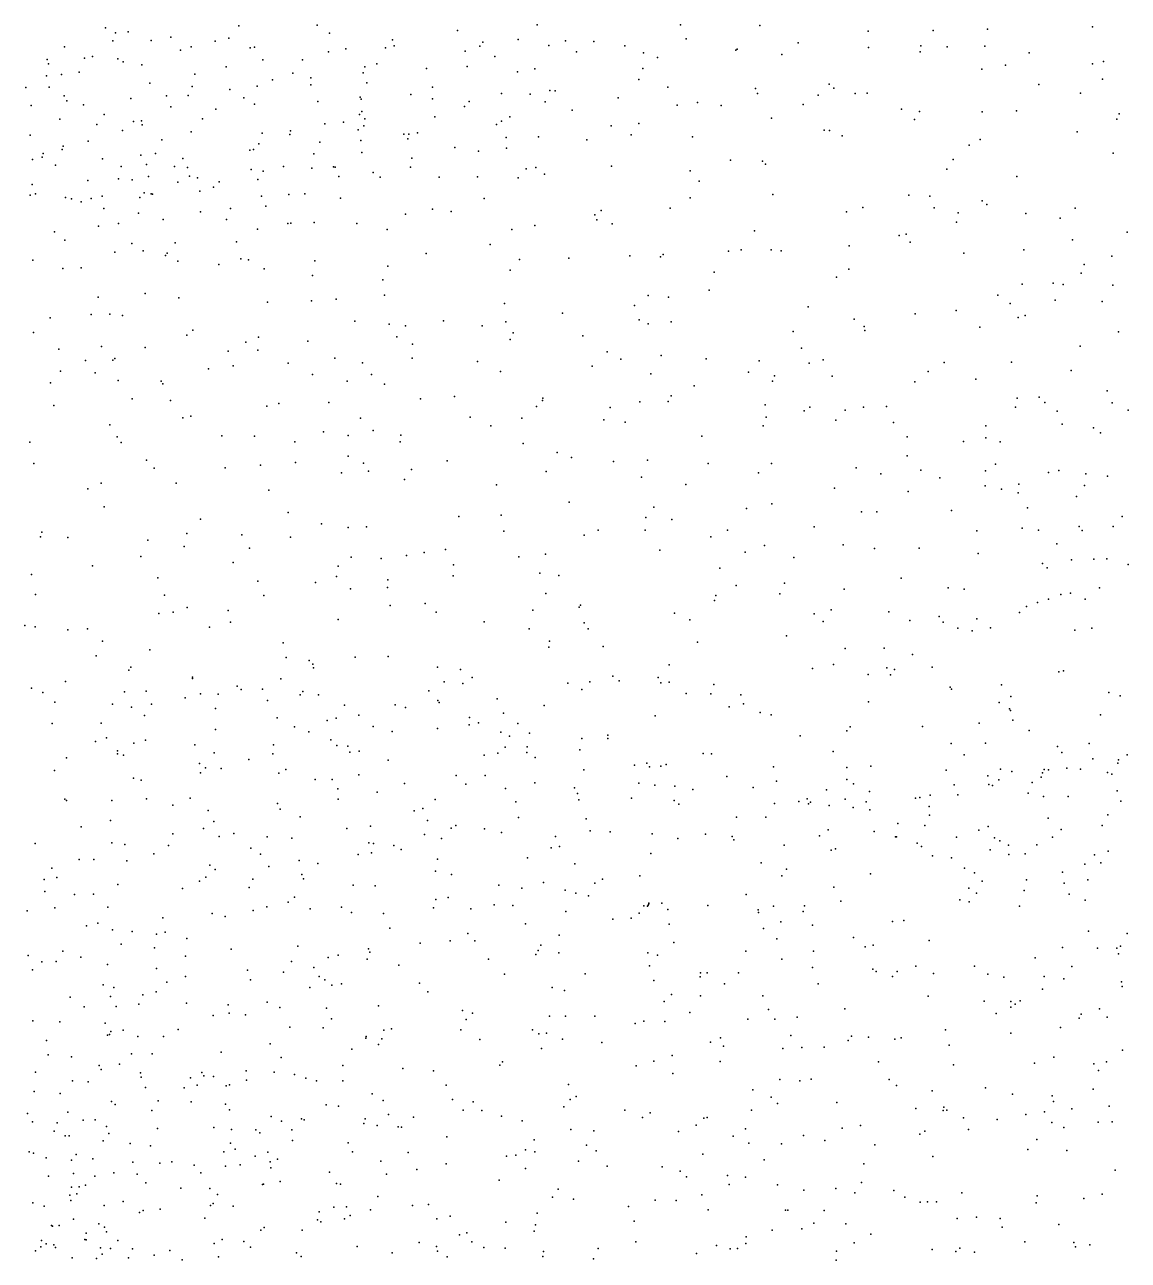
# Model space of a CAD drawing. Header units: metres. Extents: x -25 to 25, y -27.7 to 27.8.
# Drawn here: x 1.358 to 2.906, y 0.014 to 1.746 of the extents above; entities that cross this region are included whole.
import ezdxf

# ---------------------------------------------------------------- set-up
doc = ezdxf.new("R2010")
doc.units = ezdxf.units.M

msp = doc.modelspace()

# ---------------------------------------------------------------- linework, layer by layer
for p in [(1.4717, 1.7413, -12.496), (1.4857, 1.734, -12.9267), (1.5032, 1.7356, -12.3941), (1.6584, 1.7442, -9.0194), (1.7685, 1.745, -11.1941), (1.7856, 1.7338, -13.2919), (1.9651, 1.7377, -8.9888), (2.077, 1.7455, -11.2693), (2.2779, 1.7456, -9.1331), (2.389, 1.7446, -11.5028), (2.541, 1.7367, -9.3087), (2.6323, 1.7376, -0.2832), (2.7083, 1.7393, -13.7142), (2.8555, 1.7425, -13.7123), (1.4139, 1.7146, -12.7103), (1.4818, 1.723, 17.6439), (1.5357, 1.7237, -9.0349), (1.5632, 1.7283, -12.2735), (1.5917, 1.7147, -13.156), (1.6255, 1.7224, -7.1136), (1.6444, 1.7268, -12.1795), (1.8742, 1.7245, -11.9836), (1.8765, 1.7162, -13.3644), (1.9963, 1.7157, -1.5943), (2.0007, 1.721, -11.2864), (2.0503, 1.7248, 27.0959), (2.0933, 1.7167, -11.8273), (2.1166, 1.7232, -8.996), (2.1563, 1.7221, -11.3417), (2.1999, 1.7162, -11.752), (2.2859, 1.7259, -11.7117), (2.4431, 1.7202, -13.6655), (2.6147, 1.716, 17.2236), (2.6517, 1.7144, -7.503), (2.7046, 1.7154, -25.1845), (1.3896, 1.697, -12.5164), (1.4421, 1.6988, -2.6015), (1.4536, 1.7012, -11.2652), (1.4887, 1.6976, -13.0792), (1.5766, 1.7101, -3.6746), (1.6746, 1.7134, -11.2293), (1.6807, 1.7141, -13.2576), (1.7844, 1.7074, -24.4045), (1.8088, 1.7118, -12.0068), (1.864, 1.7133, -11.2543), (1.9761, 1.7086, -11.8937), (2.0175, 1.7009, -13.4544), (2.132, 1.7077, -13.5136), (2.2261, 1.7063, 18.1507), (2.2457, 1.6995, -9.0365), (2.3554, 1.7099, -11.5604), (2.3574, 1.7114, -9.1414), (2.4202, 1.7037, -9.1762), (2.5415, 1.7137, -13.7025), (2.6141, 1.7078, -9.2881), (2.7666, 1.7063, -9.3924), (1.3918, 1.6907, -2.7814), (1.4965, 1.6937, -12.2607), (1.5226, 1.6895, -13.1432), (1.6409, 1.6868, -1.0503), (1.692, 1.6963, -12.073), (1.7478, 1.6964, -11.2583), (1.8351, 1.6868, -8.9305), (1.8519, 1.6906, -2.1432), (1.9219, 1.6841, -0.3047), (1.9789, 1.6872, -8.9355), (2.0495, 1.6796, -4.0022), (2.0734, 1.684, -11.3705), (2.2249, 1.6842, -11.4652), (2.7002, 1.6835, -9.3068), (2.7334, 1.6887, 26.5865), (2.8556, 1.6907, -9.4178), (2.8712, 1.6942, -6.8097), (1.3891, 1.6739, -12.919), (1.41, 1.6757, -9.0301), (1.4349, 1.679, -12.3177), (1.5337, 1.6635, -8.9792), (1.5967, 1.6765, -20.8061), (1.7059, 1.6684, -12.0095), (1.7342, 1.6777, -3.8902), (1.7594, 1.6712, -8.9249), (1.8327, 1.6783, -11.9435), (1.8381, 1.6643, -13.4209), (2.2193, 1.6688, -13.6051), (2.4862, 1.6625, 18.1019), (2.8694, 1.6695, -6.1715), (1.3601, 1.6577, -12.3827), (1.3925, 1.6582, -12.9922), (1.4136, 1.6461, -13.0867), (1.5571, 1.6459, -11.3213), (1.5876, 1.6463, -13.3148), (1.5933, 1.6592, -22.1321), (1.646, 1.6546, -0.5302), (1.6841, 1.6597, -13.558), (1.7593, 1.6614, -22.3618), (1.8997, 1.6476, -11.3698), (1.9299, 1.6579, -11.8517), (2.0268, 1.6494, -13.5306), (2.0669, 1.6484, -8.9068), (2.0945, 1.6535, -11.4479), (2.1022, 1.653, -13.5512), (2.2599, 1.6582, -11.5896), (2.3829, 1.6564, -0.2084), (2.386, 1.6492, -13.6804), (2.4708, 1.6469, -9.1304), (2.4927, 1.6566, -13.7112), (2.5227, 1.6491, -13.7777), (2.5397, 1.6495, -9.1645), (2.7804, 1.662, -9.324), (2.8386, 1.6499, -13.748), (1.3672, 1.6323, -12.2875), (1.4176, 1.6391, 18.3765), (1.4409, 1.6333, -12.1952), (1.5072, 1.642, -12.1468), (1.5632, 1.6305, -12.0741), (1.6658, 1.6433, -8.9161), (1.6805, 1.6341, -11.3374), (1.7694, 1.6382, -13.433), (1.8289, 1.6441, -20.9174), (1.8301, 1.6411, -7.1908), (1.9303, 1.6416, -13.4939), (1.9748, 1.6311, -11.7769), (1.9816, 1.638, -11.4282), (2.0882, 1.6374, -11.6934), (2.1903, 1.6432, -8.9433), (2.273, 1.633, -8.9709), (2.3017, 1.6365, 17.3071), (2.3349, 1.6325, -3.9748), (2.45, 1.6336, 17.2447), (1.4074, 1.6131, -13.1569), (1.4697, 1.62, -11.3602), (1.5219, 1.6107, -13.3224), (1.6077, 1.6135, -21.5453), (1.6265, 1.6273, -12.0104), (1.8279, 1.6198, -0.4544), (1.8312, 1.6238, -8.8638), (1.8353, 1.6136, -11.4086), (1.9336, 1.6167, 17.4723), (2.0268, 1.6103, -8.8589), (2.0386, 1.6164, -22.7727), (2.126, 1.6259, -11.5294), (2.4054, 1.6147, -9.0357), (2.5878, 1.6272, -13.7402), (2.606, 1.6127, -7.3222), (2.6128, 1.6238, -6.791), (2.7011, 1.6233, -7.7445), (2.7491, 1.6249, -9.24), (2.8899, 1.6132, -9.3149), (2.893, 1.6207, -0.9562), (1.4593, 1.6059, -0.747), (1.4953, 1.5972, -3.7649), (1.5107, 1.6099, 27.5416), (1.5228, 1.6055, -8.9329), (1.5916, 1.5953, -8.8959), (1.6912, 1.5935, 27.4452), (1.7312, 1.5969, -11.4045), (1.7792, 1.6066, -21.1961), (1.8054, 1.6088, -1.3135), (1.8258, 1.5984, 27.3576), (1.8338, 1.6039, -13.5101), (1.909, 1.594, -13.5722), (2.02, 1.6058, -11.6936), (2.1808, 1.6039, 26.8846), (2.2196, 1.6071, -13.6427), (2.4792, 1.5976, -7.155), (2.487, 1.5975, -9.0742), (2.8343, 1.5956, -9.2539), (1.3661, 1.591, -12.195), (1.4471, 1.5825, -11.4205), (1.5505, 1.5842, -13.392), (1.6866, 1.5787, -13.4985), (1.7302, 1.5919, -8.8506), (1.7722, 1.5811, -11.8452), (1.8297, 1.5832, -1.9224), (1.8898, 1.5922, -1.7324), (1.8955, 1.5856, 18.2686), (1.8969, 1.592, -8.8201), (2.0336, 1.5876, -11.5589), (2.0788, 1.5883, -24.7555), (2.1466, 1.5841, -8.8585), (2.2086, 1.5911, -8.8952), (2.2948, 1.5885, -7.1988), (2.5047, 1.59, -20.6161), (2.6827, 1.577, -9.1495), (2.6982, 1.5848, -6.5376), (1.3827, 1.56, -13.2478), (1.3842, 1.5649, -11.4702), (1.411, 1.5709, -2.3706), (1.4121, 1.5755, -8.9487), (1.5213, 1.563, -11.4441), (1.5417, 1.5652, -11.988), (1.6738, 1.5697, -11.4379), (1.679, 1.5705, -11.8833), (1.7635, 1.5647, -11.4741), (1.8311, 1.5667, -11.7734), (1.9013, 1.5586, -11.6683), (1.9613, 1.5736, -11.542), (1.9947, 1.5684, -11.6295), (2.0339, 1.5726, -7.24), (2.8847, 1.5655, -13.7866), (1.3692, 1.5568, -12.1247), (1.4014, 1.5487, -12.0626), (1.4676, 1.5575, -13.3817), (1.4936, 1.5468, -8.8996), (1.5292, 1.5496, -7.2077), (1.5683, 1.5469, -11.4973), (1.5799, 1.5579, -2.1361), (1.5866, 1.5455, -11.9048), (1.6757, 1.5427, -11.5157), (1.721, 1.5467, -13.5546), (1.761, 1.5446, -11.758), (1.7913, 1.5466, -13.5729), (1.7936, 1.5462, -11.5398), (1.8993, 1.5462, -11.5759), (2.0616, 1.5438, -13.6328), (2.0749, 1.5455, -20.6712), (2.1813, 1.5475, -13.6597), (2.3481, 1.556, 18.0995), (2.3927, 1.5542, -13.7221), (2.397, 1.5504, 26.6234), (2.6514, 1.5431, -0.4082), (2.6603, 1.5568, -3.8087), (1.4469, 1.5273, -2.2124), (1.49, 1.5296, -11.534), (1.5089, 1.5281, -11.8885), (1.5319, 1.5327, -13.5089), (1.5729, 1.5248, -11.8326), (1.5894, 1.5335, -20.5846), (1.6006, 1.5312, -0.7155), (1.6308, 1.5253, -11.7736), (1.6852, 1.5288, -11.7118), (1.6929, 1.5404, -11.8105), (1.7989, 1.5329, -11.6272), (1.8467, 1.5384, -8.7779), (1.8569, 1.5319, -13.6097), (1.9397, 1.5319, -13.6115), (1.993, 1.5323, -21.0395), (2.0502, 1.531, 18.1822), (2.0871, 1.536, -8.7925), (2.2916, 1.541, -8.8833), (2.3041, 1.5263, -0.3659), (2.7494, 1.5327, -13.8044), (1.3658, 1.5069, -11.9336), (1.369, 1.5216, -13.3575), (1.3733, 1.5088, -8.9313), (1.5258, 1.5101, -3.9282), (1.5355, 1.5088, -11.7714), (1.5376, 1.5081, -11.6814), (1.6038, 1.5122, -11.6552), (1.623, 1.518, -8.8281), (1.7285, 1.5078, -1.8283), (1.7509, 1.5086, -8.7695), (2.4073, 1.5077, -8.9258), (2.5979, 1.5069, -7.055), (1.4156, 1.5033, -13.4758), (1.4241, 1.5015, -0.8698), (1.4377, 1.4972, -11.7603), (1.4516, 1.502, -11.8313), (1.4667, 1.5052, -11.6137), (1.5197, 1.5036, 17.7322), (1.6903, 1.5055, -1.3901), (1.6964, 1.4912, -23.56), (1.8009, 1.5023, -0.5908), (2.0025, 1.5022, -13.6434), (2.2915, 1.5032, -13.7075), (2.5334, 1.4893, 18.0951), (2.6274, 1.5054, -20.7716), (2.7007, 1.4987, -25.1366), (2.7076, 1.4938, -7.9266), (1.4691, 1.4881, -13.5683), (1.5178, 1.4815, -1.2643), (1.5523, 1.4727, -13.633), (1.6048, 1.4835, -1.9659), (1.6411, 1.4728, -21.7684), (1.6469, 1.4879, -13.6515), (1.8921, 1.4802, 27.2335), (1.9301, 1.4869, -22.3495), (1.9562, 1.4838, -8.7264), (2.1578, 1.4792, -13.7519), (2.1606, 1.472, -0.4535), (2.1668, 1.4854, -20.4877), (2.2635, 1.4885, -8.8215), (2.5108, 1.4832, -13.7799), (2.6336, 1.4888, -13.9759), (2.6671, 1.4821, -9.049), (2.7621, 1.4809, -8.2093), (2.8104, 1.4746, -9.1248), (2.8314, 1.4885, -13.8129), (1.4, 1.4555, 18.1074), (1.4618, 1.4634, -2.0265), (1.49, 1.4668, -8.8512), (1.6848, 1.4591, -8.7398), (1.7271, 1.467, 18.2485), (1.7315, 1.4673, -13.709), (1.7643, 1.4684, -4.1101), (1.8238, 1.4671, -13.6964), (1.8666, 1.4586, -8.7045), (2.0414, 1.4584, -22.9685), (2.0736, 1.464, 26.9671), (2.182, 1.4667, -13.7005), (2.3817, 1.4567, 17.2434), (2.6649, 1.4688, -20.2753), (2.9044, 1.4551, -13.8149), (1.4146, 1.4439, 17.9353), (1.5086, 1.4392, -1.418), (1.5693, 1.4399, -8.7965), (1.6554, 1.4415, -7.2834), (2.0109, 1.4375, -0.5309), (2.5846, 1.4503, 17.1688), (2.5943, 1.4522, -8.983), (2.5997, 1.4409, -13.8043), (2.8277, 1.4443, 26.5163), (1.4849, 1.4267, -13.6887), (1.5243, 1.4287, -4.0969), (1.5556, 1.4221, -1.5763), (1.5582, 1.4255, -0.8295), (1.9211, 1.4251, -4.1121), (2.2068, 1.4219, 17.3259), (2.2498, 1.4204, -8.7546), (2.2536, 1.4237, -13.7343), (2.345, 1.4281, -8.808), (2.363, 1.4299, -24.9316), (2.4048, 1.4299, -8.8547), (2.419, 1.4289, -0.4876), (2.5142, 1.4358, -8.9255), (2.675, 1.4253, -9.0036), (2.7591, 1.4302, -9.0528), (2.8828, 1.4212, -9.1127), (1.3698, 1.4156, -1.8686), (1.412, 1.4039, -13.661), (1.4374, 1.4048, -8.8407), (1.5732, 1.4142, -13.7511), (1.6305, 1.4097, -8.7309), (1.6612, 1.4173, -13.7757), (1.672, 1.4162, 27.3928), (1.6943, 1.4036, -8.6874), (1.765, 1.4145, -8.684), (1.8675, 1.407, -7.3503), (2.0521, 1.4165, -8.6796), (2.1211, 1.4183, -8.6923), (2.5137, 1.403, -3.8783), (2.844, 1.4097, -3.6762), (1.762, 1.3943, -24.2525), (1.8603, 1.3883, -13.8001), (2.039, 1.4014, -13.7469), (2.3251, 1.3986, -3.9784), (2.4966, 1.3917, -7.3777), (2.8399, 1.3975, -13.8314), (1.527, 1.3688, -8.7609), (2.3181, 1.3737, 18.1062), (2.7569, 1.3818, -6.4789), (2.8005, 1.3832, 18.1722), (2.8145, 1.3817, -0.8285), (2.8843, 1.3804, -6.2561), (1.4611, 1.3638, 12.481), (1.5743, 1.363, -13.8122), (1.6986, 1.3567, -13.8545), (1.7604, 1.3587, -8.636), (1.7952, 1.3608, -13.8377), (1.8628, 1.3665, -22.1427), (2.0311, 1.3551, -21.2065), (2.2133, 1.3519, -8.676), (2.2324, 1.3663, -0.5602), (2.2612, 1.3638, -22.5021), (2.7229, 1.3664, -13.836), (2.7402, 1.3547, -8.9772), (2.8033, 1.3595, -9.0184), (2.8692, 1.3578, -19.664), (1.3939, 1.3348, -8.8253), (1.4515, 1.3393, -7.2663), (1.4775, 1.3401, -13.8051), (1.4954, 1.3382, 18.0462), (2.1126, 1.3413, -8.6243), (2.4569, 1.3503, -13.8033), (2.607, 1.3402, -8.8923), (2.6642, 1.3449, -6.8943), (2.7515, 1.3353, 26.4191), (2.761, 1.3379, 17.1238), (1.5939, 1.3175, -8.6823), (1.821, 1.3301, 18.1859), (1.8692, 1.326, -24.4359), (1.8921, 1.3234, -23.3354), (1.9454, 1.3308, -8.5981), (2, 1.3238, -7.4242), (2.0329, 1.3294, -8.6082), (2.2201, 1.3321, -7.4324), (2.2327, 1.3262, -22.82), (2.265, 1.3291, -13.7792), (2.5212, 1.3328, -20.1256), (2.5355, 1.3226, -13.8229), (2.5363, 1.3173, -8.8422), (2.6974, 1.3216, -7.7875), (1.3706, 1.3143, -13.749), (1.5855, 1.3107, -13.8607), (1.6682, 1.3008, -13.8941), (1.6863, 1.3078, -8.6202), (1.7553, 1.3021, -13.8851), (1.8803, 1.3081, -8.5848), (2.039, 1.3044, -13.9219), (2.0432, 1.3137, -13.8129), (2.1409, 1.3095, -13.7864), (2.4359, 1.3157, 26.4589), (2.8919, 1.3153, -13.8443), (1.4064, 1.291, 12.2398), (1.466, 1.2946, -0.9572), (1.527, 1.2931, 12.7033), (1.6436, 1.2879, 12.1024), (1.6854, 1.2894, 17.6927), (1.9022, 1.2981, 17.5448), (2.1749, 1.2873, 26.7224), (2.2509, 1.2821, -8.6547), (2.4474, 1.2925, -0.7051), (2.8385, 1.2951, 15.2096), (1.4436, 1.2751, 12.9492), (1.4819, 1.2754, -8.729), (1.4849, 1.2777, -13.8568), (1.6504, 1.2677, -20.4254), (1.7279, 1.2714, -23.9798), (1.7934, 1.2783, 12.2882), (1.8318, 1.2718, 12.0421), (1.9015, 1.2781, -20.3673), (1.9932, 1.2737, -0.6863), (2.154, 1.2673, -23.0184), (2.1942, 1.2769, -24.7875), (2.3141, 1.2772, -20.1513), (2.3884, 1.2744, -8.7227), (2.4584, 1.2711, -8.7689), (2.4778, 1.2758, -13.8131), (2.6477, 1.2721, -19.824), (2.742, 1.2729, -8.9278), (1.4083, 1.2603, -8.7872), (1.4573, 1.2576, 12.0737), (1.4893, 1.2469, -4.302), (1.6161, 1.2634, -0.8654), (1.7619, 1.2556, -13.8447), (1.8446, 1.2552, -4.1606), (2.0254, 1.2594, -22.0628), (2.2364, 1.2562, -3.9869), (2.3734, 1.2588, -13.7995), (2.4095, 1.2535, -14.4289), (2.4905, 1.253, -7.5352), (2.6253, 1.2597, -8.8556), (2.6919, 1.2488, -13.8448), (2.8259, 1.2608, -13.8529), (1.3946, 1.2437, -13.8246), (1.5495, 1.246, -8.6673), (1.5522, 1.2422, -13.9044), (1.8107, 1.2463, -23.5785), (1.8628, 1.2419, -8.5466), (2.2972, 1.2396, 17.3066), (2.4069, 1.246, -22.6167), (2.6063, 1.2453, -14.6069), (2.8761, 1.2323, 17.0713), (1.3993, 1.2121, -20.4477), (1.509, 1.2214, 27.325), (1.5629, 1.2188, 17.8621), (1.7146, 1.215, -8.5616), (1.7846, 1.2162, -13.9415), (1.9133, 1.2213, 12.1924), (1.9609, 1.2246, -13.8909), (2.0844, 1.2188, -13.8523), (2.085, 1.2222, -4.0707), (2.221, 1.2173, -7.5358), (2.2608, 1.2176, -0.7643), (2.2648, 1.2253, 18.1331), (2.3968, 1.213, -22.1803), (2.7499, 1.2224, -6.6858), (2.7808, 1.2235, -7.5431), (2.7886, 1.2164, -8.2421), (2.883, 1.2158, -13.8582), (1.5801, 1.1948, -8.6194), (1.5913, 1.1972, -13.9515), (1.6978, 1.2111, 12.5074), (1.9828, 1.1954, -21.5402), (2.0759, 1.2106, -8.5451), (2.1794, 1.2093, -13.8299), (2.3979, 1.1956, -8.6855), (2.4512, 1.2047, 17.2253), (2.4592, 1.2098, 18.1217), (2.5087, 1.2054, -0.9149), (2.5347, 1.2096, -24.9474), (2.5666, 1.2105, -8.804), (2.7474, 1.2095, -8.893), (2.8062, 1.2041, -20.7796), (2.9054, 1.2055, 26.4214), (1.4776, 1.1851, -8.6766), (1.8293, 1.1941, -0.778), (2.0121, 1.1833, -8.5179), (2.0555, 1.1944, -24.6491), (2.1704, 1.1921, -14.2615), (2.2002, 1.1886, -8.5837), (2.3938, 1.1833, -3.8688), (2.4955, 1.1915, -13.8227), (2.5766, 1.188, -3.766), (2.7059, 1.1835, 17.1348), (2.8131, 1.1858, -13.8579), (2.8569, 1.1809, -8.9339), (1.3656, 1.1607, -1.009), (1.4879, 1.1681, -13.9447), (1.6347, 1.1696, -8.5734), (1.6805, 1.1691, -13.9945), (1.7371, 1.1612, -8.5227), (1.7774, 1.1753, 27.1075), (1.8121, 1.1699, 17.6159), (1.847, 1.1769, -8.5089), (1.8847, 1.1611, -7.5156), (1.8859, 1.1706, -13.952), (2.3076, 1.1691, -8.6197), (2.5956, 1.1679, -22.4513), (2.6747, 1.1614, -1.0854), (2.7059, 1.1667, -7.043), (2.7261, 1.1612, -13.8544), (2.8666, 1.1735, 15.0404), (1.4936, 1.1599, 11.872), (2.0572, 1.1586, -7.5627), (2.1051, 1.1462, -13.8857), (1.3709, 1.1308, 27.2804), (1.5293, 1.1353, -8.6164), (1.6888, 1.1283, 18.0297), (1.7378, 1.1323, -4.2489), (1.8117, 1.141, -24.1499), (1.8335, 1.1313, 18.1125), (1.9506, 1.1343, -13.9502), (2.1249, 1.1392, 18.1579), (2.1841, 1.1335, -8.5404), (2.2315, 1.1355, -13.8552), (2.3165, 1.1307, -13.8318), (2.4055, 1.1305, -22.833), (2.5955, 1.1415, -22.1069), (2.7197, 1.1298, -8.8372), (1.5398, 1.1241, -0.9492), (1.6393, 1.1247, 27.1735), (1.8025, 1.1174, -14.0005), (1.8402, 1.12, -13.9978), (1.8908, 1.1082, -13.9837), (1.9007, 1.1225, 12.3474), (2.0897, 1.1197, -8.4959), (2.2232, 1.1116, 26.5312), (2.3873, 1.1178, -21.8613), (2.5243, 1.1245, -19.7194), (2.5587, 1.116, -21.2439), (2.6147, 1.1213, -13.847), (2.6417, 1.1107, -8.7971), (2.7055, 1.1206, -7.5912), (2.7939, 1.1181, -13.8652), (2.8082, 1.1209, 26.3332), (2.8464, 1.1161, -1.3304), (2.8765, 1.1128, -13.8695), (1.4468, 1.0954, -8.6671), (1.4653, 1.1033, 12.9685), (1.5707, 1.103, -13.999), (1.7004, 1.0932, -8.5043), (2.0199, 1.1006, -8.4804), (2.2854, 1.1011, -21.6148), (2.4938, 1.0961, -8.6975), (2.5971, 1.0913, -7.725), (2.7049, 1.0992, -7.3408), (2.7278, 1.0945, -7.8746), (2.7524, 1.1019, 15.2636), (2.8445, 1.1, -8.884), (2.1216, 1.0765, -13.897), (2.4061, 1.0743, -13.8327), (2.7512, 1.0896, -25.0159), (2.833, 1.0845, -8.791), (1.4696, 1.0701, -13.9848), (1.7278, 1.0619, -14.0325), (1.9671, 1.0566, -8.4623), (2.0266, 1.0583, 26.7142), (2.2403, 1.0696, -14.483), (2.3704, 1.0677, -1.0424), (2.5317, 1.0628, 18.1574), (2.5531, 1.0631, -8.7223), (2.658, 1.0649, -1.2714), (2.7644, 1.0685, -7.7344), (1.6048, 1.0525, -8.5507), (1.7744, 1.0462, 26.9629), (1.8121, 1.0409, -8.471), (1.8376, 1.0418, -14.0154), (2.2292, 1.0551, -13.8616), (2.2658, 1.0523, 18.1723), (2.4653, 1.0419, -8.6621), (2.7571, 1.0403, -8.8297), (2.8367, 1.0423, -8.429), (2.8846, 1.0423, -22.0858), (2.8971, 1.0562, 17.0107), (1.3806, 1.028, 27.1442), (1.3821, 1.0345, -13.9455), (1.4186, 1.0269, -8.6813), (1.5311, 1.0233, -8.5909), (1.5858, 1.0324, 12.779), (1.6626, 1.0306, -0.9158), (1.7308, 1.0274, 12.5589), (2.03, 1.036, -14.2973), (2.1428, 1.0302, -8.4918), (2.1622, 1.0375, -0.9577), (2.2284, 1.0371, -3.812), (2.3205, 1.028, -23.1265), (2.3439, 1.0371, -13.8336), (2.6934, 1.0365, -21.7823), (2.7798, 1.0374, -8.5763), (2.8411, 1.0369, -14.2934), (1.582, 1.0144, 27.0703), (1.6735, 1.0121, 17.8231), (1.9186, 1.0061, 17.5798), (1.9485, 1.01, 11.9613), (2.2488, 1.0091, -8.5401), (2.3687, 1.0064, -19.8756), (2.3958, 1.0159, -8.6193), (2.506, 1.0169, -13.8398), (2.55, 1.0115, 17.1893), (2.6127, 1.0122, -13.8571), (2.6953, 1.0047, -8.7893), (2.8057, 1.018, -9.0316), (1.4535, 0.9875, -14.0025), (1.521, 1.0006, -4.4154), (1.6504, 0.9919, -8.5061), (1.8162, 0.9996, -7.6192), (1.8581, 0.9974, -23.9175), (1.8938, 1.0017, 26.7946), (1.9598, 0.9886, -13.9849), (2.051, 0.9998, -3.8619), (2.0884, 1.0035, -7.7281), (2.437, 0.9991, -1.2066), (2.7853, 0.9904, 15.0917), (2.826, 0.9959, -8.8416), (2.8573, 0.9965, -3.6235), (2.8755, 0.9969, 26.2548), (2.9058, 0.9893, -8.8664), (1.3678, 0.975, -4.5779), (1.5452, 0.9704, -20.4108), (1.7955, 0.9724, 18.0547), (1.798, 0.9866, 11.8707), (1.9591, 0.9734, -8.4447), (2.0806, 0.9771, 26.5565), (2.1071, 0.9736, 17.4676), (2.3331, 0.9842, -8.5824), (2.5871, 0.9701, 26.1827), (2.7921, 0.9844, -8.0953), (1.6853, 0.9656, -4.2672), (1.7662, 0.9639, -14.0512), (1.8153, 0.9551, -4.0738), (1.8672, 0.9569, 12.4501), (1.8674, 0.9676, -14.0311), (2.3561, 0.9595, 17.3121), (2.4238, 0.9629, 26.209), (2.5073, 0.9548, -24.8399), (2.6533, 0.9563, -1.4771), (2.6756, 0.9545, -8.7705), (2.8653, 0.9566, -22.6277), (1.3733, 0.9471, 11.6982), (1.5542, 0.9461, -8.5575), (1.6934, 0.9457, -8.4691), (2.0891, 0.9485, -20.1681), (2.3257, 0.9388, -13.8419), (2.3275, 0.9458, -7.8901), (2.4171, 0.9479, -8.6156), (2.7785, 0.9358, -8.1951), (2.7938, 0.9404, -7.9212), (2.8111, 0.9473, 18.2185), (2.8247, 0.9489, 15.4985), (2.8452, 0.9407, -6.9069), (1.5463, 0.9204, -14.0508), (1.5665, 0.9224, 11.7659), (1.5863, 0.9289, -7.5416), (1.6436, 0.9247, 26.8982), (1.8709, 0.9318, -8.4356), (1.92, 0.9343, -0.9184), (1.9353, 0.9223, -14.0186), (2.0706, 0.925, 12.0087), (2.1357, 0.9292, -8.4646), (2.1375, 0.9322, -3.7338), (2.2695, 0.9211, -1.1886), (2.4654, 0.9201, -1.397), (2.489, 0.9255, -8.6446), (2.57, 0.9229, -13.8502), (2.7531, 0.922, -13.8923), (2.763, 0.9301, -8.8034), (1.3583, 0.9035, -13.9652), (1.3732, 0.902, 23.4195), (1.6173, 0.9014, -8.5113), (1.6471, 0.9082, -14.0682), (1.7979, 0.9119, -8.4456), (2.0024, 0.9088, -23.6207), (2.1426, 0.9072, 26.3928), (2.2909, 0.9116, -3.647), (2.4778, 0.9095, -7.9785), (2.5993, 0.9105, -3.6331), (2.6404, 0.9163, -8.0478), (2.6462, 0.9084, -8.7264), (2.6933, 0.9131, 15.2175), (1.419, 0.8977, 23.1719), (1.4462, 0.8991, -13.9909), (2.0655, 0.8988, -8.4486), (2.1485, 0.8988, -23.4385), (2.4264, 0.8893, -14.345), (2.6669, 0.9001, -8.3313), (2.687, 0.896, -14.2688), (2.7127, 0.9003, -8.7636), (2.831, 0.8971, -20.9763), (2.8548, 0.9, -13.9139), (1.4673, 0.8819, -14.0298), (1.5336, 0.8694, -8.5681), (1.7205, 0.8796, -14.0661), (2.0934, 0.8731, -13.9326), (2.094, 0.8817, -1.0661), (2.1696, 0.8744, -7.933), (2.3019, 0.8804, -8.5476), (2.5086, 0.8715, -13.8488), (2.5634, 0.8717, -8.6729), (1.4583, 0.8612, -8.6217), (1.7251, 0.8588, -0.9572), (1.7574, 0.8548, 17.9172), (1.7621, 0.8497, 12.5802), (1.8217, 0.8593, 26.6924), (1.8681, 0.8604, -8.4374), (2.262, 0.8486, -13.8636), (2.4926, 0.8491, -8.6394), (2.6032, 0.8632, -8.6262), (1.5044, 0.8412, 26.8428), (1.507, 0.8455, -4.4732), (1.5935, 0.8312, -14.0498), (1.7633, 0.8442, -8.4563), (1.9371, 0.8452, 11.922), (1.9695, 0.8422, -8.4408), (2.1831, 0.8327, 17.4116), (2.4632, 0.8436, -23.2214), (2.5412, 0.835, -8.1707), (2.5673, 0.8445, 18.2202), (2.5724, 0.8347, 17.165), (2.578, 0.8419, -13.8592), (2.6306, 0.8451, -1.7533), (2.8082, 0.8387, 14.9582), (2.8149, 0.8402, -7.14), (1.3677, 0.8159, -7.3746), (1.4153, 0.8251, -13.992), (1.5937, 0.8296, -8.532), (1.6564, 0.8186, -8.4927), (1.6617, 0.8141, 26.7367), (1.6917, 0.8145, 18.9828), (1.7176, 0.8288, -4.0601), (1.9464, 0.8249, 12.4342), (1.9727, 0.8225, -7.88), (1.9858, 0.8306, -13.9802), (2.1198, 0.823, 12.1279), (2.1393, 0.8142, 26.253), (2.1506, 0.8247, 12.2872), (2.1919, 0.8262, -13.8898), (2.2466, 0.8307, -1.3638), (2.2502, 0.8235, -8.5246), (2.262, 0.8244, -19.9657), (2.3247, 0.8212, -13.8366), (2.6558, 0.8173, -8.7034), (2.6578, 0.8144, -13.8802), (2.7282, 0.8205, -8.7477), (1.3837, 0.81, 23.5565), (1.4983, 0.8105, 11.6764), (1.5286, 0.8115, 12.8523), (1.5832, 0.8024, 23.1621), (1.6049, 0.808, 19.0106), (1.6298, 0.8074, 18.877), (1.6987, 0.7985, -14.0616), (1.7445, 0.8066, 18.7871), (1.7484, 0.8111, 18.8739), (1.7702, 0.8063, -3.8943), (1.9251, 0.8121, -14.3529), (1.9376, 0.7985, 18.8568), (2.021, 0.801, 26.3663), (2.286, 0.8083, -24.6556), (2.3204, 0.8078, -8.5605), (2.3625, 0.8066, 26.1161), (2.5414, 0.7968, -8.6583), (2.7412, 0.8041, -7.5513), (2.8787, 0.8099, -22.9459), (2.8946, 0.8052, -13.9489), (1.4004, 0.7961, -8.6844), (1.4813, 0.7934, 18.9138), (1.5079, 0.7891, 19.0451), (1.5361, 0.7935, 23.4067), (1.626, 0.7874, 18.7552), (1.8067, 0.7919, 11.8002), (1.8776, 0.7925, 26.5271), (1.8921, 0.7888, -14.0226), (1.9396, 0.796, 18.9592), (2.0299, 0.7809, 18.8238), (2.0866, 0.7916, -8.4588), (2.346, 0.7897, 17.3118), (2.3662, 0.7941, -1.6558), (2.3897, 0.7817, -13.8409), (2.7249, 0.7958, -9.1946), (2.739, 0.7867, -3.5502), (2.7404, 0.7844, -1.8999), (1.397, 0.7665, 18.9889), (1.4655, 0.7668, -4.6401), (1.5263, 0.7774, 18.7537), (1.7124, 0.7744, -8.4716), (1.7824, 0.7707, 18.7001), (1.7952, 0.7738, -8.4564), (1.8268, 0.7781, -7.7963), (1.8467, 0.7621, 19.1284), (1.9816, 0.7647, 17.5518), (1.9818, 0.7747, 18.7504), (1.9944, 0.7672, -8.4492), (2.0497, 0.7665, 18.9862), (2.2424, 0.777, -13.8659), (2.4052, 0.7786, -3.5253), (2.6173, 0.7621, -9.0299), (2.6969, 0.7666, 26.0162), (2.7438, 0.771, -24.8412), (2.8667, 0.7787, -21.5976), (1.4728, 0.7462, -14.162), (1.626, 0.7577, 19.1544), (1.7366, 0.7615, 26.6021), (1.7565, 0.7546, 23.1961), (1.8736, 0.755, 18.6599), (1.9372, 0.7592, 19.1052), (2.026, 0.754, -13.9504), (2.038, 0.7484, -24.3121), (2.0662, 0.7527, 18.7339), (2.1396, 0.7451, 18.9746), (2.1758, 0.7455, 18.81), (2.1759, 0.75, -8.4934), (2.4456, 0.7492, -8.6172), (2.5113, 0.7562, -1.8645), (2.5159, 0.7616, -8.4652), (2.767, 0.7565, -8.7502), (1.4574, 0.7409, -8.6304), (1.4884, 0.7281, 8.2766), (1.5112, 0.7387, -14.0255), (1.5279, 0.743, 19.1739), (1.5967, 0.7364, -7.6189), (1.7071, 0.7363, 22.9993), (1.7878, 0.7433, 19.19), (1.7959, 0.7355, 18.6043), (1.8116, 0.7348, -20.3247), (1.8273, 0.7274, 8.2251), (2.0322, 0.7331, 18.6497), (2.0628, 0.7335, 19.0853), (2.1366, 0.7293, 18.6777), (2.4921, 0.7273, -13.8559), (2.6574, 0.7384, 15.2943), (2.7056, 0.739, 15.1227), (2.8063, 0.7342, 15.6794), (2.8508, 0.7382, -21.363), (1.4168, 0.7182, 19.1926), (1.4882, 0.7238, 18.6223), (1.4969, 0.7218, 8.1091), (1.6035, 0.7102, -14.0388), (1.6242, 0.725, 8.3828), (1.6727, 0.7158, -14.0516), (1.7064, 0.7237, 8.096), (1.8142, 0.726, 18.022), (1.8678, 0.7148, 18.557), (2.0025, 0.722, 19.1671), (2.0218, 0.7247, -1.199), (2.0622, 0.7258, -23.7321), (2.0741, 0.7188, 18.2359), (2.2309, 0.7106, 19.0127), (2.3095, 0.7245, -13.835), (2.3213, 0.7236, -8.5653), (2.6758, 0.7223, 18.2575), (2.8125, 0.7257, 16.9374), (2.8562, 0.7168, 18.333), (2.8912, 0.7107, 18.4969), (2.8921, 0.7152, 26.0151), (2.904, 0.7223, 18.218), (1.4003, 0.7006, 18.6104), (1.605, 0.697, -0.9861), (1.6116, 0.704, -8.5313), (1.634, 0.7031, 18.5528), (1.7147, 0.6967, 19.2948), (1.7247, 0.7019, -8.4764), (1.8268, 0.6945, 17.6755), (1.9631, 0.6934, 19.2578), (2.004, 0.6935, 8.4224), (2.1423, 0.7012, -20.0959), (2.2136, 0.7078, 18.6155), (2.2343, 0.7055, -1.6788), (2.2503, 0.7065, -8.5322), (2.2578, 0.7091, 18.7152), (2.4083, 0.7055, -13.8384), (2.5112, 0.7046, -8.6412), (2.5446, 0.7066, 25.9861), (2.6502, 0.701, 15.4604), (2.7086, 0.6931, -2.1105), (2.7264, 0.7023, -8.7183), (2.7425, 0.6991, -13.9478), (2.7854, 0.6973, 18.0109), (2.7879, 0.7021, 18.1023), (2.7938, 0.7012, 18.4295), (2.8195, 0.7037, -8.0351), (2.8389, 0.7023, -8.7662), (2.8764, 0.6976, 17.8583), (2.8829, 0.6954, 18.5978), (1.5111, 0.6899, -4.4751), (1.5214, 0.6867, 26.5885), (1.7656, 0.6877, 18.5065), (1.7894, 0.6877, 26.4226), (1.8908, 0.6822, -8.4536), (1.9767, 0.6812, -13.9579), (2.0327, 0.6754, 18.4759), (2.0736, 0.683, 22.1714), (2.1291, 0.6764, -13.8971), (2.2194, 0.6825, 17.3807), (2.2419, 0.6798, 18.2926), (2.2698, 0.6787, -14.2234), (2.3428, 0.6922, 18.6551), (2.3798, 0.6767, 18.5631), (2.4124, 0.6855, -8.61), (2.5113, 0.6878, -2.0239), (2.5205, 0.682, -14.1466), (2.6616, 0.6805, -8.6919), (2.7103, 0.6807, 18.1559), (2.7156, 0.6795, 18.4726), (2.7244, 0.6876, 18.3269), (2.7708, 0.6837, 17.8914), (2.7836, 0.6913, -9.3503), (1.4148, 0.6603, -13.9623), (1.4171, 0.6585, 19.319), (1.4805, 0.6585, 18.5045), (1.5292, 0.6608, -4.2822), (1.5904, 0.6618, 19.3477), (1.7975, 0.6748, -8.4736), (1.7979, 0.6603, 19.3492), (1.8527, 0.6701, 18.4638), (1.9341, 0.66, 18.4288), (2.1334, 0.6683, 26.0711), (2.1352, 0.6592, -3.4546), (2.2091, 0.6618, 19.1844), (2.2689, 0.6585, -13.8358), (2.2953, 0.6739, 19.072), (2.4557, 0.6609, 18.7242), (2.4828, 0.6733, -8.6022), (2.5086, 0.6603, 18.6328), (2.5428, 0.6709, -13.8634), (2.6073, 0.6615, 18.3322), (2.6137, 0.6627, 18.4637), (2.6279, 0.6658, 18.5493), (2.6666, 0.6665, 18.2408), (2.7656, 0.6686, 17.7725), (2.7871, 0.6642, 18.6368), (2.8213, 0.6641, -2.2948), (2.89, 0.6718, -23.164), (1.5658, 0.652, 23.552), (1.6157, 0.6446, -14.012), (1.7129, 0.6544, -14.0228), (1.7166, 0.6465, 19.3823), (1.9046, 0.6438, 23.0881), (1.9165, 0.6474, 8.6088), (2.0471, 0.6564, 19.2887), (2.2756, 0.6533, 18.4485), (2.4098, 0.6541, 18.8673), (2.4438, 0.6568, -24.6274), (2.4575, 0.6536, -13.8472), (2.4604, 0.656, 18.5207), (2.4864, 0.6513, 18.8117), (2.5198, 0.6488, -19.5409), (2.5383, 0.6567, -8.9233), (2.5434, 0.6452, -2.1952), (2.6265, 0.65, 18.1402), (2.8955, 0.6576, 18.7156), (1.4785, 0.6303, 19.3881), (1.6234, 0.6289, -3.9222), (1.7447, 0.6356, 11.7047), (1.9232, 0.6306, -13.9614), (2.0505, 0.6346, 18.3684), (2.1455, 0.6327, 18.3619), (2.3562, 0.6353, 18.3901), (2.3977, 0.6352, -23.4202), (2.5824, 0.6264, -2.3431), (2.6204, 0.6235, 18.7975), (2.627, 0.6379, 18.6844), (2.7934, 0.6336, 18.723), (2.8692, 0.6236, -9.4819), (2.8771, 0.6384, -2.4402), (1.4373, 0.6215, -8.6803), (1.5658, 0.6119, -8.6029), (1.6089, 0.6193, 19.4226), (1.6311, 0.6082, 26.4294), (1.6516, 0.6121, 18.3852), (1.6981, 0.6074, -8.5257), (1.8101, 0.6194, -3.6244), (1.843, 0.6226, 18.365), (1.9188, 0.6109, 22.8399), (1.9562, 0.6195, -8.4832), (1.9628, 0.6232, 18.3564), (2.0029, 0.6185, -13.9256), (2.0271, 0.6136, -1.5608), (2.1024, 0.6078, 12.0513), (2.1512, 0.6158, -13.8685), (2.1794, 0.6144, -8.5353), (2.238, 0.6115, 18.3242), (2.3128, 0.6111, 19.1781), (2.3504, 0.608, -8.6025), (2.4729, 0.6091, -8.6425), (2.4851, 0.6175, 18.8899), (2.5495, 0.615, 18.0965), (2.5793, 0.6074, 17.9722), (2.5806, 0.6075, -13.8779), (2.665, 0.6072, -2.4834), (2.6961, 0.617, -23.2978), (2.7094, 0.6219, -8.7014), (2.7184, 0.6063, -13.9483), (2.7993, 0.6072, 17.5085), (2.8117, 0.618, -13.9868), (1.3729, 0.5984, 18.4586), (1.4803, 0.5992, 18.4158), (1.4987, 0.5968, -13.9702), (1.5601, 0.5954, 11.5374), (1.6752, 0.5915, 22.7169), (1.7331, 0.6057, -14.5638), (1.841, 0.5991, 22.7031), (1.8474, 0.598, 26.1706), (1.8759, 0.5955, 19.4299), (1.8864, 0.5897, -1.2106), (1.9427, 0.6053, -14.4008), (2.0967, 0.5919, -1.7873), (2.1084, 0.5939, 19.3421), (2.274, 0.6052, -3.3924), (2.3528, 0.6031, -13.803), (2.4231, 0.5959, 19.0767), (2.489, 0.5888, 18.982), (2.4952, 0.5909, -13.8538), (2.6098, 0.5988, -8.6703), (2.6156, 0.594, 17.8278), (2.7121, 0.5891, 15.159), (2.7257, 0.6021, 17.6002), (2.738, 0.5957, 15.6073), (2.7774, 0.5964, -8.7216), (1.4347, 0.5758, 22.8156), (1.4554, 0.5759, 19.4558), (1.5017, 0.574, -14.5839), (1.5393, 0.5837, 19.4628), (1.6888, 0.5832, 8.681), (1.7431, 0.5744, 23.4277), (1.8261, 0.5826, -8.5041), (1.8444, 0.585, -13.9612), (1.9371, 0.576, 26.0386), (2.0632, 0.5779, -13.8893), (2.2364, 0.584, 19.2776), (2.6311, 0.581, 25.9415), (2.658, 0.5779, 18.892), (2.7385, 0.5829, 18.8492), (2.7611, 0.5837, -7.703), (2.8585, 0.5825, 18.8437), (2.8777, 0.5872, 15.8387), (1.3964, 0.5636, -7.3713), (1.6177, 0.5678, -13.9736), (1.6255, 0.5617, 12.766), (1.7008, 0.5659, -20.3842), (1.747, 0.5546, -13.9656), (1.7693, 0.5703, -7.897), (1.9345, 0.5596, -1.4274), (1.9569, 0.5549, 11.8824), (2.1296, 0.5697, 18.2803), (2.3912, 0.5711, 19.1661), (2.4267, 0.5622, -13.8263), (2.5443, 0.5556, 17.1178), (2.6759, 0.5634, -14.0539), (2.6899, 0.5569, 16.9927), (2.8135, 0.558, 16.8351), (2.845, 0.5694, -7.2814), (2.8672, 0.571, -8.745), (1.3854, 0.5475, 18.3901), (1.4032, 0.5506, 23.9346), (1.4889, 0.5408, 7.8947), (1.6036, 0.5454, 18.3207), (1.6123, 0.5512, 26.246), (1.6782, 0.548, 19.5054), (1.7492, 0.5486, 17.7688), (1.8187, 0.5396, 18.2764), (1.8497, 0.5387, 19.4938), (2.0231, 0.5397, 19.4413), (2.0858, 0.5436, -8.5307), (2.1577, 0.5426, 22.2351), (2.1686, 0.5484, -23.7776), (2.221, 0.553, 18.2313), (2.42, 0.553, 18.1083), (2.4929, 0.5372, 17.9045), (2.7008, 0.5452, -9.3053), (2.7632, 0.5471, -2.6489), (2.8158, 0.5425, -19.5478), (2.8491, 0.5474, 25.931), (1.3867, 0.5309, -13.9197), (1.4283, 0.5269, 11.3838), (1.4546, 0.5274, -20.439), (1.5795, 0.5352, 23.6568), (1.673, 0.5366, 26.0591), (1.7367, 0.523, 22.5634), (1.9347, 0.5197, 17.5301), (1.9522, 0.5225, 18.2383), (2.0552, 0.5355, 22.6408), (2.1161, 0.5328, 19.412), (2.1309, 0.5287, -13.8469), (2.149, 0.525, -2.0755), (2.3698, 0.5266, -8.5103), (2.682, 0.5356, 17.503), (2.6931, 0.5284, 18.3008), (2.7597, 0.5323, 17.4257), (2.8228, 0.5273, -3.5064), (1.3618, 0.5039, 13.0248), (1.4005, 0.5078, 25.9865), (1.475, 0.509, -4.8041), (1.6785, 0.5044, -8.5835), (1.6979, 0.5094, 18.2645), (1.7278, 0.5159, 11.5952), (1.7585, 0.5068, 19.5346), (1.8027, 0.5089, -8.5442), (1.9317, 0.5081, -8.1146), (1.9841, 0.5067, -8.531), (2.0164, 0.512, -13.8852), (2.0427, 0.5115, 22.8106), (2.117, 0.503, 12.4811), (2.2264, 0.511, 8.3735), (2.2315, 0.5102, 8.5276), (2.2327, 0.5118, 19.3643), (2.2335, 0.5144, -8.592), (2.2336, 0.5138, -13.8038), (2.2516, 0.5144, -19.9538), (2.2603, 0.5059, -8.3411), (2.3161, 0.5115, -8.6105), (2.3868, 0.5054, -8.6289), (2.4085, 0.5102, 18.0063), (2.4498, 0.5029, -24.4764), (2.4516, 0.5107, 25.9171), (2.5026, 0.5172, -13.8493), (2.6695, 0.5194, -8.6849), (2.6826, 0.5162, 18.9707), (2.7531, 0.5103, -13.9887), (2.8453, 0.5189, 18.9266), (1.4608, 0.4864, -4.2912), (1.5522, 0.4941, -13.9405), (1.6213, 0.5, 8.8006), (1.6395, 0.4957, 7.8009), (1.8167, 0.5013, -13.9361), (1.8612, 0.5002, 8.7509), (2.0606, 0.4855, 22.1167), (2.1828, 0.4923, 18.1585), (2.2085, 0.4934, -24.1835), (2.2199, 0.5005, 17.3454), (2.2621, 0.4853, -14.1396), (2.3873, 0.5015, 18.3512), (2.4188, 0.4882, -13.7998), (2.5753, 0.4891, 17.562), (2.5912, 0.4902, -13.8905), (1.445, 0.4828, 19.5296), (1.4815, 0.477, -14.8063), (1.5089, 0.4749, 25.853), (1.5432, 0.4713, -8.6733), (1.5552, 0.4738, 18.2737), (1.8701, 0.4794, 18.172), (1.9798, 0.4719, -1.9687), (2.1078, 0.4695, 22.3671), (2.3943, 0.4789, 17.2201), (2.4631, 0.4837, 17.8164), (2.8501, 0.4751, -14.0196), (2.9041, 0.4719, -24.5842), (1.4937, 0.4572, -4.0363), (1.5405, 0.4521, 23.8144), (1.5857, 0.4652, -3.826), (1.7414, 0.4544, 18.2141), (1.8405, 0.4505, 7.8208), (1.9127, 0.4585, -8.549), (1.9547, 0.462, 18.1734), (1.9893, 0.462, -3.4093), (2.082, 0.4559, -2.3571), (2.2687, 0.4594, 18.0191), (2.4131, 0.4645, 17.8892), (2.5204, 0.4666, 17.6235), (2.5368, 0.4536, -13.8429), (2.548, 0.4559, -9.0739), (2.6264, 0.4622, -8.6782), (2.8135, 0.4526, -8.7127), (2.8626, 0.4517, -13.9452), (2.8898, 0.4515, 19.0072), (2.8947, 0.4545, 17.2809), (1.363, 0.441, -5.2744), (1.4025, 0.433, 24.2615), (1.4118, 0.4472, -8.7829), (1.4369, 0.4387, -5.1204), (1.5839, 0.4402, -7.619), (1.6476, 0.4499, 11.4735), (1.7839, 0.4385, -1.398), (1.7978, 0.4415, 12.6818), (1.8384, 0.436, 18.176), (1.8422, 0.4458, 25.81), (2.0088, 0.4362, -8.5773), (2.0749, 0.4428, 25.845), (2.0782, 0.4483, -13.8291), (2.1072, 0.4448, -8.5846), (2.232, 0.4448, 25.8668), (2.2456, 0.4417, -13.7593), (2.3696, 0.4472, 19.3187), (2.4201, 0.4361, -19.5743), (2.4646, 0.4471, 17.7088), (2.775, 0.438, 19.012), (2.892, 0.4434, -8.7348), (1.3692, 0.4211, 7.8797), (1.3823, 0.4322, -13.8933), (1.4745, 0.4288, -8.7397), (1.5429, 0.4229, 19.5792), (1.6707, 0.4205, -8.6359), (1.7212, 0.4178, -13.9075), (1.7323, 0.4326, 17.6516), (1.7636, 0.4244, 23.4813), (1.8828, 0.4277, -13.8871), (2.2343, 0.4269, -8.6246), (2.306, 0.4171, -3.3082), (2.3154, 0.4171, -13.725), (2.3592, 0.4167, 12.3605), (2.4631, 0.4243, -2.7527), (2.5474, 0.4221, 18.3742), (2.5521, 0.419, -23.5423), (2.5819, 0.4187, 17.0488), (2.6079, 0.4264, 17.4317), (2.6325, 0.4158, -13.8978), (2.6901, 0.4263, -13.937), (2.8267, 0.4256, -9.4921), (1.4683, 0.4, 11.2745), (1.5576, 0.4037, 25.6227), (1.5838, 0.412, -13.9061), (1.6748, 0.4073, 12.7832), (1.7711, 0.4118, -1.56), (1.7791, 0.407, -8.6121), (1.7889, 0.3997, -1.7991), (1.8024, 0.4017, 19.5872), (1.9121, 0.4024, 18.1269), (2.0313, 0.4152, 18.115), (2.144, 0.4154, 18.0728), (2.2405, 0.406, 8.7287), (2.3055, 0.4115, -8.6409), (2.3395, 0.4017, -23.7636), (2.4711, 0.4015, -13.7902), (2.5751, 0.4116, 25.8683), (2.7087, 0.4151, 17.3268), (2.7311, 0.411, -2.8381), (2.7876, 0.412, 15.5755), (2.8155, 0.4087, 15.0914), (2.8963, 0.4041, 14.7583), (1.422, 0.3828, -1.0321), (1.4786, 0.3837, -4.6115), (1.4831, 0.3963, -13.9027), (1.5238, 0.386, 22.7773), (1.5427, 0.3905, 18.2221), (1.7583, 0.3964, 18.0509), (1.9236, 0.3903, -14.3989), (2.0977, 0.3964, -13.7855), (2.115, 0.3921, -8.3001), (2.2653, 0.3866, 19.4358), (2.3059, 0.3849, -2.7205), (2.3931, 0.3848, 17.7285), (2.6252, 0.3843, 19.1404), (2.7853, 0.3942, -23.501), (2.8971, 0.398, -7.9893), (1.4416, 0.3692, -8.8219), (1.4865, 0.3696, -4.9454), (1.5183, 0.373, 24.0673), (1.585, 0.3744, -1.0971), (1.6437, 0.372, 18.1823), (1.6983, 0.3759, 19.6095), (1.7161, 0.3683, -8.649), (1.7814, 0.3674, -13.8687), (1.8544, 0.3706, 11.6456), (1.9721, 0.3643, -8.205), (2.2548, 0.3769, 17.9346), (2.4013, 0.3655, 19.3545), (2.5085, 0.3667, -8.6727), (2.7038, 0.3772, -9.3452), (2.741, 0.3768, -13.9554), (2.7411, 0.3689, 19.0884), (2.747, 0.3732, -3.4601), (2.7541, 0.3777, -8.6992), (2.8654, 0.3665, -14.0037), (1.3698, 0.3498, -7.1134), (1.4077, 0.3483, -8.8932), (1.471, 0.3463, 19.6151), (1.6224, 0.3572, -8.7023), (1.6452, 0.3603, -13.8869), (1.6679, 0.3583, -1.2391), (1.7887, 0.3524, 18.1263), (1.9775, 0.3516, 18.0672), (1.986, 0.3602, -2.4969), (2.094, 0.3562, -8.6275), (2.1165, 0.356, 19.5428), (2.1578, 0.3564, 12.5359), (2.2263, 0.3494, 12.1374), (2.2558, 0.3488, -8.6564), (2.2912, 0.3614, 18.4732), (2.3724, 0.352, 8.42), (2.41, 0.3518, -13.7305), (2.4415, 0.355, 17.5626), (2.7207, 0.3598, -24.3811), (2.8367, 0.3532, 19.0862), (2.8395, 0.3589, 18.3575), (2.876, 0.3548, -8.7198), (1.4743, 0.3294, -13.8813), (1.477, 0.3306, 24.4012), (1.4792, 0.3346, 25.281), (1.4966, 0.3364, 8.9761), (1.5733, 0.3375, 19.6271), (1.73, 0.341, -14.657), (1.777, 0.34, -3.5369), (1.8618, 0.3364, 18.0852), (1.8728, 0.3383, 19.6133), (1.9699, 0.3371, -8.6315), (2.0704, 0.3371, 11.9813), (2.0792, 0.3313, -20.2536), (2.0898, 0.3322, 7.9772), (2.2141, 0.3459, 8.1278), (2.4324, 0.3293, 12.2301), (2.6497, 0.3372, 17.2965), (2.741, 0.3325, 17.2277), (2.8108, 0.3401, -17.8356), (1.3889, 0.322, -13.8653), (1.517, 0.3275, 4.2945), (1.5529, 0.3275, -13.8762), (1.7023, 0.3175, -13.8669), (1.8367, 0.3252, -2.3081), (1.8371, 0.3275, 22.8042), (1.8546, 0.3165, 18.3187), (1.8592, 0.3243, 7.7255), (1.9964, 0.3235, 19.5965), (2.1122, 0.3242, 25.7541), (2.1676, 0.3192, -13.7156), (2.3199, 0.3197, -8.6724), (2.3341, 0.326, -8.5888), (2.3381, 0.3143, 17.7043), (2.4479, 0.3123, -8.6789), (2.4795, 0.3128, -17.8261), (2.5132, 0.3222, 17.4182), (2.5176, 0.3284, -13.7833), (2.5417, 0.3268, 19.275), (2.5786, 0.3241, -13.8203), (2.5871, 0.326, -2.9043), (2.6544, 0.3157, 19.195), (1.3911, 0.3021, 4.6529), (1.4241, 0.2991, -27.5291), (1.5081, 0.3035, 18.1731), (1.537, 0.3034, 7.7306), (1.6339, 0.3056, 4.4041), (1.7181, 0.2982, 25.4588), (1.8172, 0.3101, -8.6595), (2.0832, 0.3109, -13.7363), (2.2661, 0.3012, -13.6803), (2.4216, 0.311, -24.0227), (2.8016, 0.2988, -8.7058), (2.8977, 0.3086, 19.125), (1.3734, 0.2777, 18.201), (1.4628, 0.2869, 22.9105), (1.4654, 0.2816, -8.8699), (1.4912, 0.2888, 24.8882), (1.6069, 0.2771, -1.4217), (1.6687, 0.2798, -1.9566), (1.7079, 0.2776, -2.1059), (1.8042, 0.2869, -13.8261), (1.8886, 0.283, -13.802), (1.9315, 0.2798, -20.4098), (2.0246, 0.2875, 18.5147), (2.0285, 0.2921, -8.6556), (2.2157, 0.2866, 17.8375), (2.2406, 0.2931, 19.5153), (2.3333, 0.2929, 12.5196), (2.5553, 0.2921, -23.7517), (2.6607, 0.2882, 16.9288), (2.7741, 0.2902, 19.1408), (2.8576, 0.2892, 17.1547), (2.8639, 0.28, 15.2314), (2.8753, 0.2922, -13.9881), (1.4252, 0.2655, -5.4542), (1.4471, 0.2643, 19.648), (1.5205, 0.277, -3.875), (1.5215, 0.2705, -7.3835), (1.5906, 0.27, 17.8197), (1.6097, 0.2728, -1.6938), (1.6231, 0.2715, 19.6528), (1.6453, 0.26, 4.5611), (1.6693, 0.2663, 23.917), (1.7367, 0.2745, -20.5603), (1.7523, 0.2695, -8.6992), (1.7675, 0.2657, 11.4256), (1.8045, 0.2654, 23.1305), (2.121, 0.2606, -8.6768), (2.267, 0.2758, 17.7598), (2.4173, 0.2675, 17.4942), (2.4451, 0.2654, 17.1206), (2.4612, 0.2677, -13.7133), (2.5706, 0.2676, -8.6944), (1.3718, 0.2508, -20.8197), (1.4082, 0.2477, -8.9654), (1.5277, 0.2563, 11.1649), (1.5821, 0.256, -13.8485), (1.6003, 0.2596, 17.6114), (1.6408, 0.2584, -7.7038), (1.8455, 0.2472, -2.5106), (1.9491, 0.2597, -13.7621), (2.1318, 0.2436, -13.6748), (2.3794, 0.2532, -8.6938), (2.4049, 0.2429, -13.6584), (2.5809, 0.259, 17.2955), (2.631, 0.2515, -24.1172), (2.7057, 0.2556, -13.8874), (2.7435, 0.2467, -8.7), (2.7989, 0.2446, -13.943), (2.8563, 0.2537, 16.672), (1.4802, 0.2367, -4.8198), (1.4851, 0.2324, -7.201), (1.5455, 0.2374, -1.1996), (1.5917, 0.2361, -27.6586), (1.6397, 0.2329, 22.9427), (1.781, 0.232, 23.3759), (1.7985, 0.23, 8.9339), (1.861, 0.2381, 19.6434), (1.9583, 0.2395, -2.6559), (1.9871, 0.2362, 17.9655), (2.1144, 0.229, -3.3144), (2.1232, 0.2394, 19.5941), (2.4139, 0.234, 25.7584), (2.4973, 0.235, 19.3691), (2.6079, 0.2266, -13.7924), (2.6473, 0.2287, 19.2577), (2.8007, 0.2365, -13.9697), (2.8266, 0.2265, -23.9158), (2.879, 0.2302, 15.4075), (1.3621, 0.2199, 13.0532), (1.3691, 0.2082, -9.116), (1.4186, 0.2215, 4.217), (1.4403, 0.2106, -4.1812), (1.4571, 0.2111, -28.1213), (1.5365, 0.2241, 18.1277), (1.6455, 0.225, 24.1288), (1.7037, 0.2156, 18.1599), (1.7182, 0.2092, 23.7493), (1.7465, 0.2124, 12.8292), (1.7504, 0.2108, -8.7434), (1.8359, 0.2124, 17.4226), (1.8686, 0.2183, -3.4581), (1.9035, 0.2147, -8.7065), (1.9729, 0.2246, -8.6985), (1.9991, 0.2241, -13.7204), (2.027, 0.2162, 17.3491), (2.056, 0.2093, 17.9144), (2.1997, 0.2244, 12.6041), (2.2248, 0.2142, -13.6265), (2.2354, 0.2206, -8.7053), (2.3107, 0.2134, 17.6396), (2.3152, 0.2144, 8.8982), (2.3775, 0.2243, 18.5755), (2.646, 0.2242, 17.229), (2.6515, 0.2246, -17.6044), (2.6747, 0.2135, -13.8362), (2.7221, 0.2114, 19.2123), (2.7621, 0.2182, -9.4352), (2.7884, 0.2223, -18.1465), (2.8637, 0.2078, -8.7155), (2.8831, 0.2083, -13.9538), (1.3995, 0.195, -9.029), (1.4038, 0.2066, -6.9288), (1.4732, 0.2014, -8.9261), (1.4763, 0.1918, -4.0175), (1.5445, 0.1988, -13.826), (1.6236, 0.2004, 24.9029), (1.6485, 0.1974, 18.071), (1.6825, 0.1971, -8.7632), (1.688, 0.1925, -3.6355), (1.7327, 0.1971, 19.6648), (1.834, 0.2058, -8.7295), (1.8527, 0.2028, -13.7691), (1.882, 0.2011, -8.1554), (1.8868, 0.2007, 12.7537), (2.1243, 0.1972, -8.3719), (2.1562, 0.1957, -13.6289), (2.2752, 0.1946, 17.2049), (2.2999, 0.2034, -13.596), (2.3688, 0.1983, 19.4859), (2.5045, 0.1991, 17.3468), (2.5305, 0.2028, 12.5395), (2.6133, 0.1908, -3.0218), (2.6205, 0.195, -8.7015), (2.6816, 0.1976, 18.5025), (2.7988, 0.2071, 17.1377), (2.8155, 0.2001, 19.1783), (1.4151, 0.1885, 18.1571), (1.4207, 0.1884, 10.9902), (1.4682, 0.1816, 19.6715), (1.5061, 0.1779, -1.5014), (1.5347, 0.1743, -1.8688), (1.6469, 0.1781, -2.222), (1.7336, 0.1822, 18.0325), (1.812, 0.1789, 18.0014), (1.9502, 0.1872, 19.6416), (2.0728, 0.1828, -13.6571), (2.146, 0.1755, -2.8635), (2.3518, 0.1879, 17.5463), (2.3738, 0.1782, 8.0783), (2.4193, 0.1773, -13.604), (2.4502, 0.1891, 19.4321), (2.4803, 0.1819, 8.2445), (2.5504, 0.1758, -13.6892), (2.7774, 0.1833, -13.8933), (1.3647, 0.1662, -9.5734), (1.3706, 0.1644, -9.2439), (1.3886, 0.1579, -6.7398), (1.4307, 0.1622, -27.0203), (1.4538, 0.1564, 4.7758), (1.6374, 0.166, -13.8034), (1.6533, 0.1698, 19.6782), (1.6813, 0.1602, 24.5881), (1.6992, 0.1657, 25.0892), (1.7128, 0.156, 7.6678), (1.818, 0.1663, -14.5165), (1.896, 0.1653, -13.7261), (2.0337, 0.16, 19.6337), (2.0469, 0.1612, 8.9976), (2.0605, 0.1689, 11.9338), (2.0737, 0.166, -8.7442), (2.1596, 0.1677, 25.6512), (2.3092, 0.1629, -3.2889), (2.6319, 0.1597, 19.3116), (2.765, 0.1692, 16.7885), (2.8197, 0.1679, 25.7152), (1.4241, 0.1545, -4.4668), (1.5101, 0.1515, 12.9838), (1.5479, 0.1504, -2.0335), (1.5646, 0.1522, 23.1163), (1.5961, 0.1476, -8.8662), (1.6401, 0.1459, -7.5943), (1.6606, 0.1481, 4.3678), (1.7023, 0.152, 23.2651), (1.7033, 0.1438, 24.4298), (1.8577, 0.1532, 19.6575), (1.9082, 0.1412, 17.9387), (1.9493, 0.1491, 18.6681), (2.0604, 0.1428, 12.7072), (2.135, 0.1532, 19.6134), (2.175, 0.146, -13.583), (2.2523, 0.145, 7.8885), (2.2772, 0.1388, 18.6837), (2.3951, 0.1551, 17.4569), (2.535, 0.1492, -9.0523), (2.8872, 0.1404, 17.0961), (1.3916, 0.132, -9.5117), (1.4265, 0.1355, -4.6272), (1.4566, 0.1322, 18.1051), (1.4833, 0.1367, 17.5749), (1.5162, 0.1346, 17.9361), (1.5281, 0.1228, -7.0684), (1.6054, 0.1368, -7.3725), (1.7164, 0.1246, 18.4341), (1.7856, 0.1377, -27.8242), (1.7955, 0.1219, -2.6157), (1.8657, 0.1346, 25.3841), (2.0235, 0.1265, -8.7734), (2.2865, 0.1309, -8.7547), (2.3438, 0.1331, -8.6714), (2.3689, 0.1305, -8.75), (2.5319, 0.1229, -19.2764), (1.4218, 0.1052, -9.203), (1.4237, 0.1165, -9.6496), (1.4312, 0.1074, 17.8041), (1.4345, 0.1172, -5.7419), (1.4434, 0.1196, -9.0669), (1.5771, 0.1152, 19.6968), (1.6179, 0.1148, -20.8387), (1.6285, 0.1065, -27.2829), (1.6918, 0.1205, -8.8114), (1.693, 0.1208, -13.7783), (1.8009, 0.1209, -8.7949), (2.1063, 0.114, -8.7829), (2.3077, 0.1056, -13.5096), (2.3462, 0.1205, -2.9869), (2.4138, 0.12, 8.9786), (2.4509, 0.1126, 18.665), (2.4957, 0.1148, 8.7101), (2.5225, 0.1087, -13.6013), (2.5772, 0.1118, -13.6584), (2.6725, 0.1084, 12.5741), (2.778, 0.1046, 19.2315), (2.869, 0.1067, 19.2178), (1.3697, 0.0948, 18.1235), (1.3857, 0.09, -9.7442), (1.4229, 0.0977, -9.4469), (1.4698, 0.091, -5.0741), (1.4964, 0.0964, -13.8314), (1.6188, 0.0907, 18.0207), (1.6227, 0.0937, -2.3533), (1.6506, 0.0898, -8.8748), (1.7918, 0.0886, 24.9593), (1.8096, 0.089, -20.6464), (1.8537, 0.1036, -13.7082), (1.9022, 0.0908, -2.7554), (1.9246, 0.0924, -13.6747), (2.0984, 0.1027, 18.7871), (2.128, 0.0998, 17.7609), (2.205, 0.0895, 12.0798), (2.2422, 0.0983, 19.5927), (2.2717, 0.098, 17.5766), (2.5923, 0.1024, 19.3758), (2.6141, 0.0954, 18.615), (2.624, 0.096, 25.6762), (2.6369, 0.0958, -13.7134), (2.7764, 0.0947, -13.8361), (2.8435, 0.1005, -13.8754), (1.4266, 0.0718, 19.693), (1.5193, 0.0812, -6.9199), (1.5244, 0.084, -21.0354), (1.5482, 0.0857, -3.875), (1.6108, 0.073, 11.088), (1.7687, 0.0708, -13.723), (1.7713, 0.0818, 23.6373), (1.8068, 0.0722, 24.7867), (1.8146, 0.0767, -8.0629), (1.8433, 0.0849, 11.4848), (1.936, 0.0724, -8.821), (1.9549, 0.0758, 18.8598), (2.0769, 0.0802, -20.362), (2.3169, 0.085, -19.8837), (2.4249, 0.0842, 19.5072), (2.4284, 0.0843, -13.5243), (2.4794, 0.0841, -8.7436), (2.6658, 0.0725, -3.1267), (2.693, 0.0744, -8.7178), (2.7259, 0.0725, -13.7827), (1.3961, 0.0629, 13.0826), (1.3973, 0.0621, -1.5614), (1.4065, 0.0627, -1.729), (1.4446, 0.0522, -9.2564), (1.4621, 0.0652, -9.5331), (1.4704, 0.0603, -5.5637), (1.4728, 0.0539, -9.1077), (1.6892, 0.0564, 17.9789), (1.6943, 0.0599, 12.9343), (1.7476, 0.0562, 18.7987), (1.7737, 0.0682, -27.504), (1.9781, 0.0524, 17.8289), (2.0331, 0.0677, -13.5874), (2.0727, 0.0549, 19.6474), (2.0744, 0.0636, -8.822), (2.213, 0.0688, 17.6361), (2.4064, 0.0563, 25.6291), (2.4478, 0.0581, -17.9303), (2.465, 0.0659, 17.3077), (2.5096, 0.0651, 8.0904), (2.7291, 0.0605, -3.4731), (2.8086, 0.0644, -9.4722), (1.3817, 0.042, -8.4048), (1.3886, 0.0373, -21.5038), (1.3992, 0.0359, -1.349), (1.4425, 0.0431, -5.9193), (1.4446, 0.0427, -9.3622), (1.4889, 0.0419, 9.3127), (1.6242, 0.0377, 18.6096), (1.6353, 0.0434, 4.7197), (1.6657, 0.0403, -7.7141), (1.9116, 0.0391, 17.3218), (1.968, 0.0497, -13.6191), (1.9854, 0.0399, -14.3288), (2.2151, 0.04, 12.7184), (2.3282, 0.0348, -13.448), (2.3693, 0.0378, 12.1976), (2.37, 0.0468, -8.7877), (2.5216, 0.0386, 19.4787), (2.5448, 0.0508, -13.5609), (2.7608, 0.04, 19.3277), (2.8296, 0.039, 17.0865), (2.8517, 0.0356, 19.2836), (1.3736, 0.0273, -8.6728), (1.381, 0.0328, 10.6916), (1.4015, 0.0321, -8.5984), (1.4248, 0.0174, -8.721), (1.4645, 0.0314, -5.2543), (1.4671, 0.0227, -4.0755), (1.4788, 0.0307, -9.4717), (1.5037, 0.0177, -8.8602), (1.5095, 0.0301, -9.6936), (1.5399, 0.0213, 18.0046), (1.5616, 0.0278, 23.3146), (1.6302, 0.0191, 19.6995), (1.6748, 0.0326, -13.7557), (1.7395, 0.0244, -8.8185), (1.746, 0.0196, 11.3089), (1.8247, 0.0334, 24.3834), (1.8735, 0.0246, 12.878), (1.9356, 0.0336, 19.6731), (1.9372, 0.027, -8.2249), (1.9508, 0.0191, 11.7564), (2.0021, 0.0318, -2.8775), (2.032, 0.0311, 25.4122), (2.0849, 0.0194, 17.7386), (2.0859, 0.0262, -13.5337), (2.1625, 0.0308, 7.7151), (2.3005, 0.0237, -8.8094), (2.3477, 0.0302, 18.8037), (2.3578, 0.0308, 17.4375), (2.4968, 0.0271, 9.0897), (2.6309, 0.0291, -8.7322), (2.6641, 0.0266, 12.3109), (2.6694, 0.0313, -14.0285), (2.6902, 0.0255, -9.285), (2.8317, 0.0331, -3.1336), (1.4589, 0.0168, -13.8436), (1.5792, 0.0148, -8.8679), (2.156, 0.0163, -13.4827), (2.4962, 0.0141, -13.5012)]:
    msp.add_point(p)

doc.saveas('drawing.dxf')
